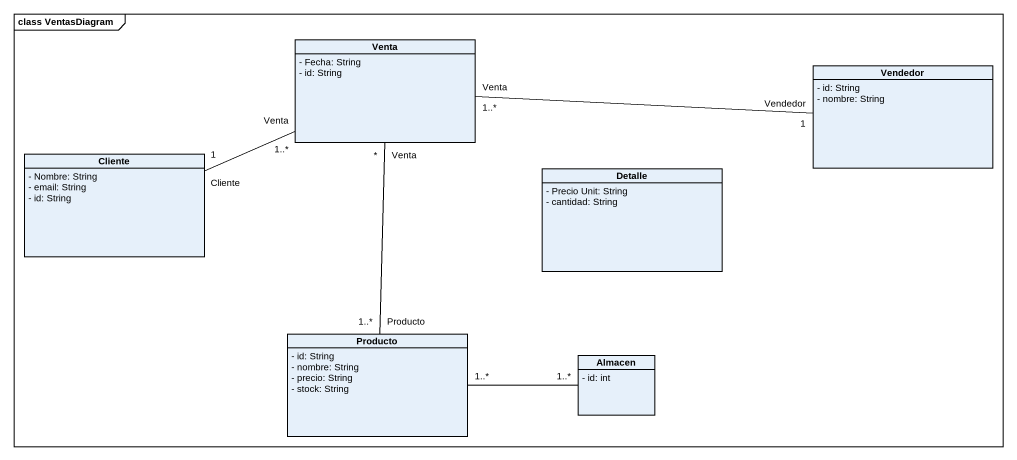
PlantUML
@startuml
mainframe class VentasDiagram
hide circle
hide empty members
skinparam classAttributeIconSize 0
class Venta {
  - Fecha: String
  - id: String
}
class Vendedor {
  - id: String
  - nombre: String
}
class Cliente {
  - Nombre: String
  - email: String
  - id: String
}
class Detalle {
  - Precio Unit: String
  - cantidad: String
}
class Producto {
  - id: String
  - nombre: String
  - precio: String
  - stock: String
}
class Almacen {
  - id: int
}
Venta "Venta\n*" -- "Producto\n1..*" Producto
Vendedor "Vendedor\n1" -left- "Venta\n1..*" Venta
Cliente "Cliente\n1" -right- "Venta\n1..*" Venta
Producto "1..*" -right- "1..*" Almacen
@enduml
